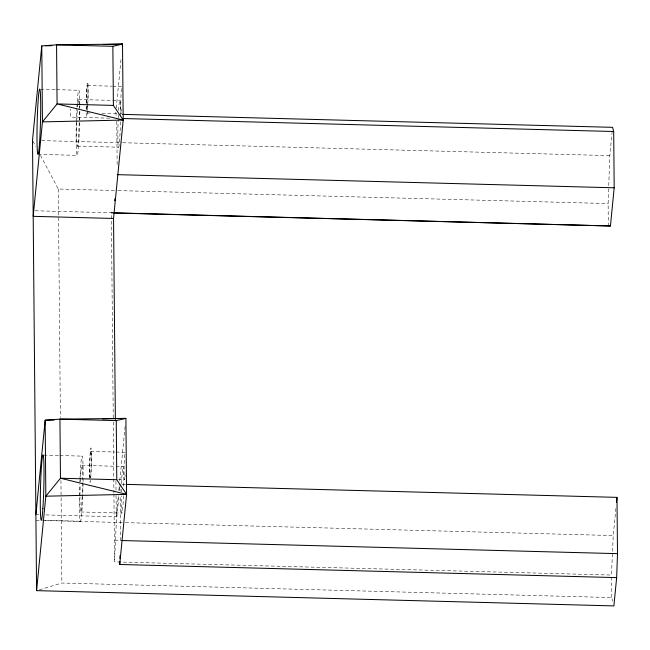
<?xml version="1.0" encoding="UTF-8"?>
<svg xmlns="http://www.w3.org/2000/svg" width="650" height="650" viewBox="0 0 650 650"><rect width="100%" height="100%" fill="white"/><g stroke="black" fill="none" stroke-linecap="round" stroke-linejoin="round"><path stroke-width="0.49" stroke-dasharray="3.25 2.44" d="M608.327 226.078L608.124 203.564L608.717 186.591M608.749 185.591L609.806 155.626L612.089 132.389M615.908 508.422L613.242 535.559L611.479 575.055L114.538 561.901L116.301 522.405L118.958 495.276M115.83 112.182L116.293 116.691M116.22 108.176L121.038 59.109M45.931 514.922L116.253 516.783L118.316 495.698M118.812 490.677L119.397 484.648M119.795 480.634L125.109 426.416M119.454 490.246L120.047 484.218L120.112 491.254M39.39 589.794L61.872 583.017L611.691 597.569L612.666 601.274M113.23 417.852L111.378 212.924L113.498 212.834M87.466 85.54L111.727 86.182M112.734 86.206L121.834 86.45A13.764 0.691 -88.5 0 0 120.746 106.535A13.764 0.691 -88.5 0 0 121.834 108.981M40.56 89.253L55.608 89.651M56.607 89.676L78.674 90.261M78.479 99.515L111.662 100.392M112.669 100.417L119.714 100.604M89.903 113.035L86.864 112.954A13.764 0.691 -88.5 0 1 86.694 112.808M102.026 113.352L117.187 113.758M109.736 118.17L70.736 117.138L70.663 109.103M41.633 140.595L121.786 142.716M122.801 142.74L609.806 155.626M77.456 146.12L118.69 147.209M38.131 154.334L77.252 155.374M40.479 155.391L58.305 189.02L117.138 190.572M118.154 190.596L608.124 203.564M35.149 210.762L112.491 212.81M111.378 212.924L113.409 212.981M90.781 451.401L115.034 452.043M116.049 452.067L125.141 452.311A13.764 0.691 -88.5 0 0 124.061 472.396A13.764 0.691 -88.5 0 0 125.141 474.841M43.867 455.114L58.914 455.512M59.922 455.536L81.989 456.121M81.786 465.376L114.977 466.253M115.984 466.277L123.021 466.464M118.479 479.562L124.54 479.724M122.07 484.274L125.117 484.356M80.771 511.981L122.005 513.069M36.896 514.678L38.903 514.735M42.445 520.227L80.567 521.235M35.937 520.284L39.959 520.39M44.98 520.52L124.41 522.624M125.426 522.649L613.242 535.559M114.741 540.353L120.551 540.508L120.144 495.276M32.971 141.237L35.782 146.543M611.504 577.013L611.691 597.569M116.756 121.371L117.162 165.596M115.928 481.268L116.009 490.401M116.058 495.471L116.253 516.783M113.271 421.907L113.912 492.919M113.921 493.935L114.538 561.901M58.305 189.02L60.377 417.495M60.946 480.456L61.092 496.706M61.1 497.721L61.872 583.017M89.578 478.311A17.209 0.869 -88.5 0 1 90.521 449.532A17.209 0.869 -88.5 0 1 91.349 465.067A17.209 0.869 -88.5 0 1 89.7 480.716M79.942 479.367A32.695 1.649 -88.5 0 1 82.087 456.007A32.695 1.649 -88.5 0 1 83.119 477.433M83.111 478.319A32.695 1.649 -88.5 0 1 82.753 494.284M82.688 496.137A32.695 1.649 -88.5 0 1 80.121 520.796A32.695 1.649 -88.5 0 1 79.771 483.998M79.836 482.146A32.695 1.649 -88.5 0 1 79.909 480.293M89.862 477.587A13.764 0.691 -88.5 0 1 90.179 456.284A13.764 0.691 -88.5 0 1 91.26 457.186A13.764 0.691 -88.5 0 1 90.374 478.026M77.789 103.683A23.408 1.178 -88.5 0 1 79.194 104.861M79.219 105.666A23.408 1.178 -88.5 0 1 79.194 120.729M79.154 122.468A23.408 1.178 -88.5 0 1 77.009 145.031A23.408 1.178 -88.5 0 1 77.407 108.607M77.521 106.901A23.408 1.178 -88.5 0 1 77.724 104.406M86.198 109.143A17.209 0.869 -88.5 0 1 87.425 82.461A17.209 0.869 -88.5 0 1 87.945 102.196M87.88 103.951A17.209 0.869 -88.5 0 1 87.539 110.272M87.482 111.109A17.209 0.869 -88.5 0 1 86.296 113.36M76.936 107.161A32.695 1.649 -88.5 0 1 79.812 104.016M79.82 105.796A32.695 1.649 -88.5 0 1 79.828 107.664M79.812 111.572A32.695 1.649 -88.5 0 1 79.682 119.901M79.617 122.744A32.695 1.649 -88.5 0 1 77.106 155.504A32.695 1.649 -88.5 0 1 76.318 122.891M76.343 121.94A32.695 1.649 -88.5 0 1 76.838 109.062M86.401 103.131A13.764 0.691 -88.5 0 1 87.579 85.524A13.764 0.691 -88.5 0 1 87.644 105.032M87.587 106.096A13.764 0.691 -88.5 0 1 87.336 109.769M86.442 109.809A13.764 0.691 -88.5 0 1 86.393 103.984M118.584 110.524A23.408 1.178 -88.5 0 1 119.966 100.709A23.408 1.178 -88.5 0 1 120.518 115.862M120.429 121.818A23.408 1.178 -88.5 0 1 118.536 147.282A23.408 1.178 -88.5 0 1 118.146 119.892M118.219 117.902A23.408 1.178 -88.5 0 1 118.389 114.067M80.34 481.691A23.408 1.178 -88.5 0 1 81.843 465.302A23.408 1.178 -88.5 0 1 82.607 479.684M82.574 482.568A23.408 1.178 -88.5 0 1 82.217 495.666M82.176 496.641A23.408 1.178 -88.5 0 1 80.665 512.07A23.408 1.178 -88.5 0 1 79.958 496.722M79.966 495.763A23.408 1.178 -88.5 0 1 80.226 484.664M121.534 483.762A23.408 1.178 -88.5 0 1 123.232 466.456A23.408 1.178 -88.5 0 1 123.744 487.679M123.492 495.771A23.408 1.178 -88.5 0 1 121.899 513.167A23.408 1.178 -88.5 0 1 121.217 495.877M121.282 491.855A23.408 1.178 -88.5 0 1 121.347 489.239"/><path stroke-width="0.97" d="M126.133 484.38L616.988 497.364L617.5 553.654L616.655 577.622L119.714 564.476L119.819 561.478M119.925 558.48L120.031 555.482M115.367 419.372L113.547 218.465L123.199 120.071L122.509 44.086L56.55 44.826L41.762 45.914L32.5 140.351L36.579 590.639L613.884 605.914L616.655 577.622M35.888 514.654L45.151 420.217L59.938 419.128L125.897 418.389L126.588 494.374L119.714 564.476M36.579 590.639L45.833 496.202L45.151 420.217L54.234 420.014M122.314 46.085L122.509 44.086L103.334 44.517M114.676 200.777L114.879 198.762M113.409 212.981L610.439 225.981L614.185 187.793L613.681 131.511L612.576 127.335L122.736 114.376M616.501 502.393L616.988 497.364M113.547 218.465L33.191 216.336L42.445 121.899L57.086 103.927L56.55 44.826L112.856 46.312L122.509 44.086M116.244 420.615L116.781 479.716L126.588 494.374L45.833 496.202L60.474 478.229L59.938 419.128L116.244 420.615L125.897 418.389L102.684 418.917M45.801 45.825L51.854 45.687M74.059 45.183L83.143 44.98M112.856 46.312L113.392 105.414L123.199 120.071L42.445 121.899L41.762 45.914M73.409 419.575L78.455 419.461M113.392 105.414L57.086 103.927L123.199 120.071M122.817 118.519L613.681 131.511M117.244 174.647L614.185 187.793M114.514 212.859L610.439 225.981M116.781 479.716L60.474 478.229L126.588 494.374M121.566 540.532L617.5 553.654M42.867 508.601A32.695 1.649 -88.5 0 0 43.29 455.439A32.695 1.649 -88.5 0 0 40.308 498.883A32.695 1.649 -88.5 0 0 42.867 508.601M39.553 142.74A32.695 1.649 -88.5 0 0 39.975 89.578A32.695 1.649 -88.5 0 0 37.001 133.023A32.695 1.649 -88.5 0 0 39.553 142.74"/></g></svg>
